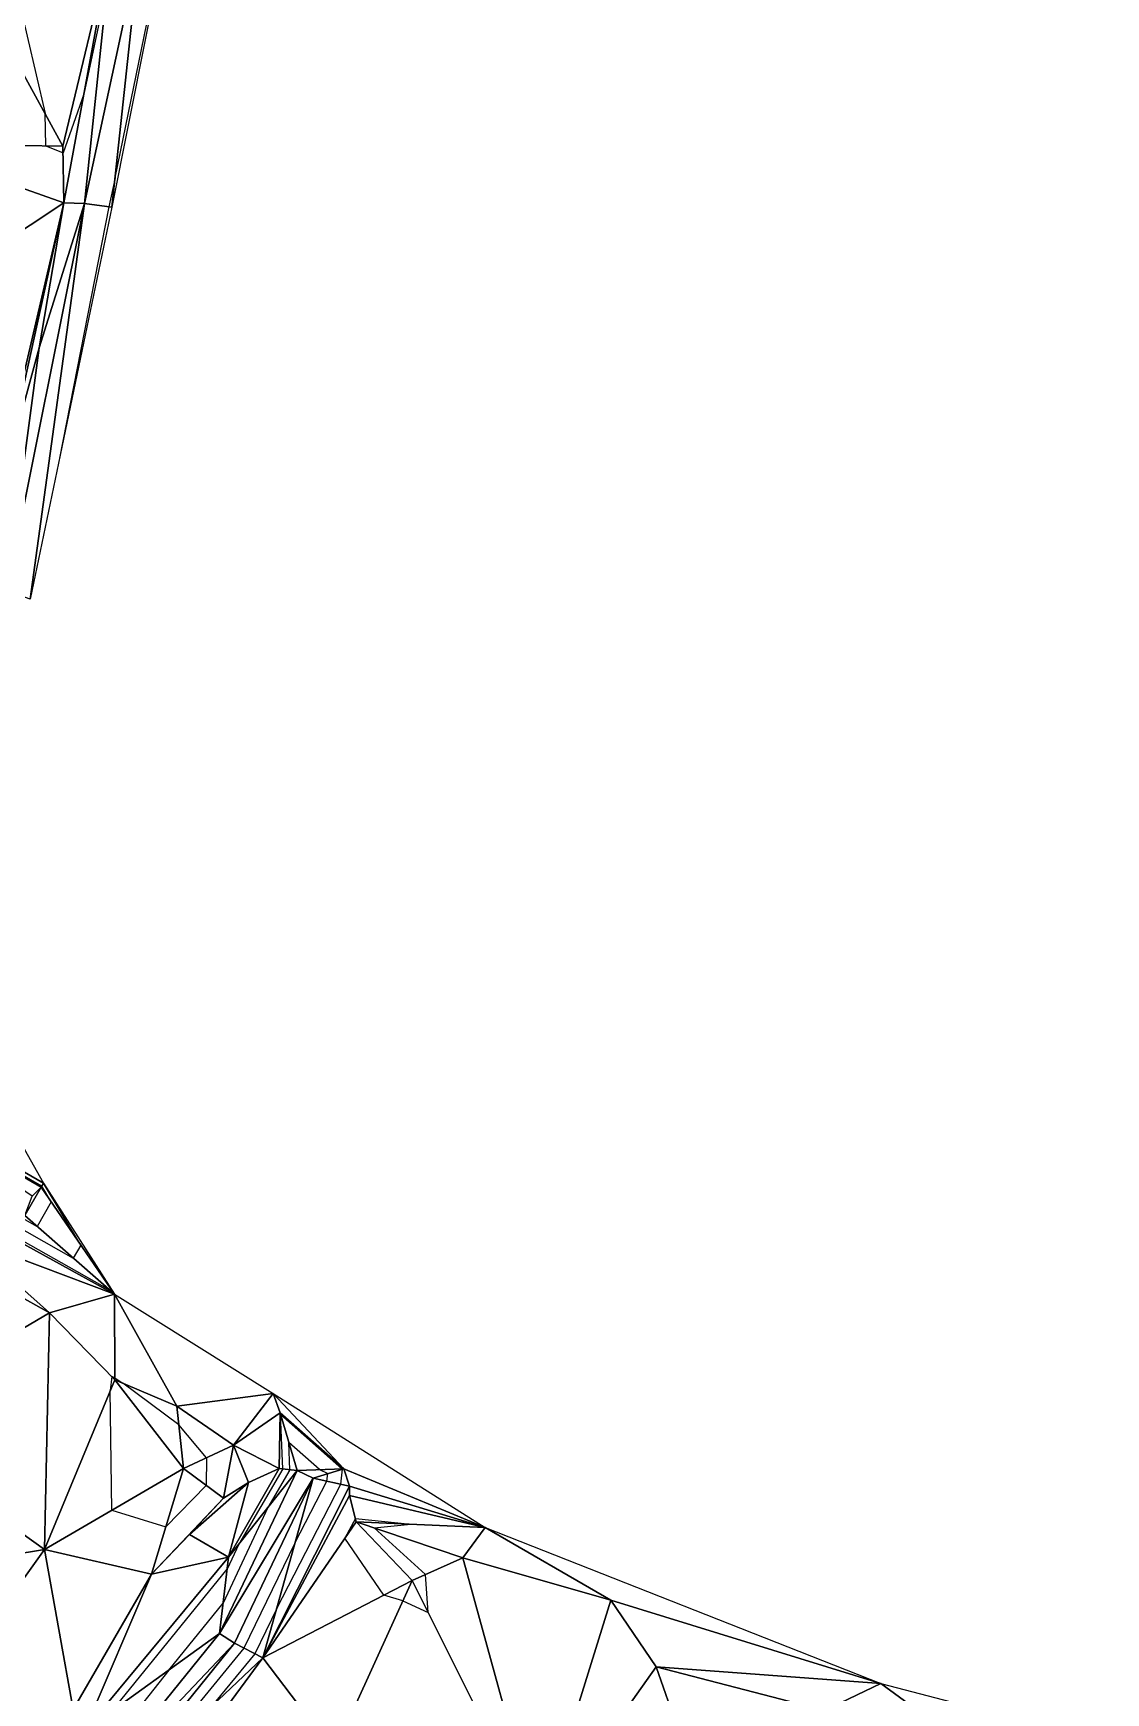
# Model space of a CAD drawing. Extents: x 452550 to 453808, y 451368 to 453069.
# Drawn here: x 453328.2 to 453376.9, y 452361.9 to 452437.3 of the extents above; entities that cross this region are included whole.
import ezdxf

# ---------------------------------------------------------------- set-up
doc = ezdxf.new("R2010")
doc.units = 0
doc.header["$LTSCALE"] = 0.35
doc.header["$MEASUREMENT"] = 0
doc.linetypes.add('DASHED', pattern=[5442.857143, 3628.571429, -1814.285714])
doc.layers.add('Default', color=42, linetype='Continuous', lineweight=25)
doc.layers.add('FPS_Contours-Minor', color=40, linetype='DASHED', lineweight=25)

msp = doc.modelspace()

# ---------------------------------------------------------------- linework, layer by layer
at = {"layer": 'Default', "color": 8, "linetype": 'Continuous', "lineweight": 25}
for points in [[(453321.955, 452432.269, 13.944), (453324.133, 452442.029, 13.964), (453329.545, 452432.153, 14.006)], [(453324.133, 452442.029, 13.964), (453331.769, 452441.43, 14.065), (453329.545, 452432.153, 14.006)], [(453329.591, 452429.578, 13.953), (453329.545, 452432.153, 14.006), (453331.769, 452441.43, 14.065)], [(453330.533, 452429.552, 13.649), (453329.591, 452429.578, 13.953), (453331.769, 452441.43, 14.065)], [(453331.769, 452441.43, 14.065), (453333.045, 452441.221, 13.642), (453330.533, 452429.552, 13.649)], [(453333.045, 452441.221, 13.642), (453331.772, 452429.374, 14.046), (453330.533, 452429.552, 13.649)], [(453333.045, 452441.221, 13.642), (453334.073, 452440.953, 14.02), (453331.772, 452429.374, 14.046)], [(453321.955, 452432.269, 13.944), (453329.591, 452429.578, 13.953), (453320.401, 452423.482, 13.89)], [(453329.591, 452429.578, 13.953), (453321.955, 452432.269, 13.944), (453329.545, 452432.153, 14.006)], [(453325.546, 452412.314, 13.95), (453320.401, 452423.482, 13.89), (453329.591, 452429.578, 13.953)], [(453326.758, 452416.693, 13.925), (453325.546, 452412.314, 13.95), (453329.591, 452429.578, 13.953)], [(453329.591, 452429.578, 13.953), (453328.46, 452422.993, 13.928), (453326.758, 452416.693, 13.925)], [(453330.533, 452429.552, 13.649), (453328.064, 452411.567, 13.974), (453326.994, 452411.94, 13.715)], [(453328.46, 452422.993, 13.928), (453330.533, 452429.552, 13.649), (453326.994, 452411.94, 13.715)], [(453330.533, 452429.552, 13.649), (453331.772, 452429.374, 14.046), (453328.064, 452411.567, 13.974)], [(453328.46, 452422.993, 13.928), (453329.591, 452429.578, 13.953), (453330.533, 452429.552, 13.649)], [(453326.994, 452411.94, 13.715), (453326.758, 452416.693, 13.925), (453328.46, 452422.993, 13.928)], [(453321.953, 452388.912, 12.97), (453325.117, 452391.307, 14.377), (453328.66, 452385.033, 13.008)], [(453321.852, 452388.74, 12.37), (453321.953, 452388.912, 12.97), (453328.56, 452384.859, 12.33)], [(453321.852, 452388.74, 12.37), (453328.56, 452384.859, 12.33), (453328.145, 452384.437, 12.332)], [(453321.953, 452388.912, 12.97), (453328.66, 452385.033, 13.008), (453328.56, 452384.859, 12.33)], [(453328.145, 452384.437, 12.332), (453328.56, 452384.859, 12.33), (453327.809, 452383.56, 12.33)], [(453328.56, 452384.859, 12.33), (453331.892, 452379.989, 13.568), (453327.809, 452383.56, 12.33)], [(453328.66, 452385.033, 13.008), (453331.892, 452379.989, 13.568), (453328.56, 452384.859, 12.33)], [(453327.809, 452383.56, 12.33), (453331.892, 452379.989, 13.568), (453323.472, 452384.625, 13.678)], [(453331.892, 452379.989, 13.568), (453325.117, 452382.528, 13.815), (453323.472, 452384.625, 13.678)], [(453331.892, 452379.989, 13.568), (453328.935, 452379.147, 13.812), (453325.117, 452382.528, 13.815)], [(453328.935, 452379.147, 13.812), (453325.684, 452380.965, 13.866), (453325.117, 452382.528, 13.815)], [(453320.576, 452374.215, 13.907), (453325.684, 452380.965, 13.866), (453328.935, 452379.147, 13.812)], [(453328.935, 452379.147, 13.812), (453331.892, 452379.989, 13.568), (453331.899, 452376.103, 14.009)], [(453331.899, 452376.103, 14.009), (453331.892, 452379.989, 13.568), (453334.723, 452374.901, 13.939)], [(453331.892, 452379.989, 13.568), (453339.095, 452375.481, 13.528), (453334.723, 452374.901, 13.939)], [(453328.703, 452368.387, 13.867), (453320.576, 452374.215, 13.907), (453328.935, 452379.147, 13.812)], [(453328.703, 452368.387, 13.867), (453328.935, 452379.147, 13.812), (453331.899, 452376.103, 14.009)], [(453335.017, 452372.066, 14.141), (453328.703, 452368.387, 13.867), (453331.899, 452376.103, 14.009)], [(453335.017, 452372.066, 14.141), (453331.899, 452376.103, 14.009), (453334.723, 452374.901, 13.939)], [(453334.723, 452374.901, 13.939), (453339.095, 452375.481, 13.528), (453337.3, 452373.123, 13.833)], [(453339.095, 452375.481, 13.528), (453339.414, 452374.598, 13.53), (453337.3, 452373.123, 13.833)], [(453339.414, 452374.598, 13.53), (453339.095, 452375.481, 13.528), (453342.309, 452372.061, 13.542)], [(453342.309, 452372.061, 13.542), (453339.095, 452375.481, 13.528), (453348.735, 452369.395, 13.978)], [(453335.017, 452372.066, 14.141), (453334.723, 452374.901, 13.939), (453337.3, 452373.123, 13.833)], [(453339.414, 452374.598, 13.53), (453339.376, 452372.071, 13.743), (453337.3, 452373.123, 13.833)], [(453339.376, 452372.071, 13.743), (453339.414, 452374.598, 13.53), (453340.187, 452371.976, 12.5)], [(453339.414, 452374.598, 13.53), (453342.309, 452372.061, 13.542), (453340.187, 452371.976, 12.5)], [(453328.703, 452368.387, 13.867), (453314.748, 452366.089, 13.87), (453320.576, 452374.215, 13.907)], [(453335.017, 452372.066, 14.141), (453337.3, 452373.123, 13.833), (453336.837, 452370.716, 13.894)], [(453337.3, 452373.123, 13.833), (453337.971, 452371.434, 13.773), (453336.837, 452370.716, 13.894)], [(453337.3, 452373.123, 13.833), (453339.376, 452372.071, 13.743), (453337.971, 452371.434, 13.773)], [(453328.703, 452368.387, 13.867), (453335.017, 452372.066, 14.141), (453333.571, 452367.262, 13.885)], [(453335.017, 452372.066, 14.141), (453336.837, 452370.716, 13.894), (453333.571, 452367.262, 13.885)], [(453337.071, 452368.044, 13.675), (453337.971, 452371.434, 13.773), (453339.376, 452372.071, 13.743)], [(453337.071, 452368.044, 13.675), (453339.376, 452372.071, 13.743), (453340.187, 452371.976, 12.5)], [(453340.187, 452371.976, 12.5), (453342.309, 452372.061, 13.542), (453340.91, 452371.631, 12.5)], [(453342.309, 452372.061, 13.542), (453342.564, 452371.273, 13.817), (453340.91, 452371.631, 12.5)], [(453342.564, 452371.273, 13.817), (453342.309, 452372.061, 13.542), (453348.735, 452369.395, 13.978)], [(453337.971, 452371.434, 13.773), (453337.071, 452368.044, 13.675), (453335.295, 452369.074, 13.879)], [(453336.837, 452370.716, 13.894), (453337.971, 452371.434, 13.773), (453335.295, 452369.074, 13.879)], [(453337.071, 452368.044, 13.675), (453340.187, 452371.976, 12.5), (453336.653, 452364.565, 12.553)], [(453340.187, 452371.976, 12.5), (453340.91, 452371.631, 12.5), (453336.653, 452364.565, 12.553)], [(453340.91, 452371.631, 12.5), (453337.334, 452364.136, 12.553), (453336.653, 452364.565, 12.553)], [(453340.91, 452371.631, 12.5), (453338.63, 452363.46, 13.881), (453337.334, 452364.136, 12.553)], [(453340.91, 452371.631, 12.5), (453342.564, 452371.273, 13.817), (453338.63, 452363.46, 13.881)], [(453336.837, 452370.716, 13.894), (453335.295, 452369.074, 13.879), (453333.571, 452367.262, 13.885)], [(453342.571, 452370.837, 13.875), (453338.63, 452363.46, 13.881), (453342.564, 452371.273, 13.817)], [(453342.571, 452370.837, 13.875), (453342.866, 452369.653, 14.016), (453338.63, 452363.46, 13.881)], [(453342.571, 452370.837, 13.875), (453342.564, 452371.273, 13.817), (453348.735, 452369.395, 13.978)], [(453342.866, 452369.653, 14.016), (453342.571, 452370.837, 13.875), (453348.735, 452369.395, 13.978)], [(453335.295, 452369.074, 13.879), (453337.071, 452368.044, 13.675), (453333.571, 452367.262, 13.885)], [(453345.419, 452366.984, 14.028), (453338.63, 452363.46, 13.881), (453342.866, 452369.653, 14.016)], [(453345.419, 452366.984, 14.028), (453342.866, 452369.653, 14.016), (453347.709, 452368.009, 13.92)], [(453347.709, 452368.009, 13.92), (453342.866, 452369.653, 14.016), (453348.735, 452369.395, 13.978)], [(453354.44, 452366.086, 13.848), (453347.709, 452368.009, 13.92), (453348.735, 452369.395, 13.978)], [(453366.71, 452362.299, 13.918), (453354.44, 452366.086, 13.848), (453348.735, 452369.395, 13.978)], [(453322.875, 452360.261, 13.947), (453314.748, 452366.089, 13.87), (453328.703, 452368.387, 13.867)], [(453322.875, 452360.261, 13.947), (453328.703, 452368.387, 13.867), (453330.011, 452361.12, 13.932)], [(453328.703, 452368.387, 13.867), (453333.571, 452367.262, 13.885), (453330.011, 452361.12, 13.932)], [(453330.533, 452360.147, 13.744), (453333.571, 452367.262, 13.885), (453337.071, 452368.044, 13.675)], [(453336.653, 452364.565, 12.553), (453330.533, 452360.147, 13.744), (453337.071, 452368.044, 13.675)], [(453351.152, 452355.493, 13.807), (453345.419, 452366.984, 14.028), (453347.709, 452368.009, 13.92)], [(453351.152, 452355.493, 13.807), (453347.709, 452368.009, 13.92), (453354.44, 452366.086, 13.848)], [(453330.533, 452360.147, 13.744), (453330.011, 452361.12, 13.932), (453333.571, 452367.262, 13.885)], [(453345.419, 452366.984, 14.028), (453341.863, 452359.196, 13.794), (453338.63, 452363.46, 13.881)], [(453351.152, 452355.493, 13.807), (453341.863, 452359.196, 13.794), (453345.419, 452366.984, 14.028)], [(453356.499, 452363.052, 13.856), (453351.152, 452355.493, 13.807), (453354.44, 452366.086, 13.848)], [(453356.499, 452363.052, 13.856), (453354.44, 452366.086, 13.848), (453366.71, 452362.299, 13.918)], [(453336.653, 452364.565, 12.553), (453337.334, 452364.136, 12.553), (453330.225, 452356.603, 12.62)], [(453330.533, 452360.147, 13.744), (453336.653, 452364.565, 12.553), (453330.225, 452356.603, 12.62)], [(453330.839, 452356.09, 12.62), (453330.225, 452356.603, 12.62), (453337.334, 452364.136, 12.553)], [(453338.63, 452363.46, 13.881), (453330.839, 452356.09, 12.62), (453337.334, 452364.136, 12.553)], [(453338.63, 452363.46, 13.881), (453332.167, 452354.681, 13.915), (453330.839, 452356.09, 12.62)], [(453341.863, 452359.196, 13.794), (453332.167, 452354.681, 13.915), (453338.63, 452363.46, 13.881)], [(453360.442, 452351.791, 13.793), (453351.152, 452355.493, 13.807), (453356.499, 452363.052, 13.856)], [(453364.144, 452361.081, 13.849), (453360.442, 452351.791, 13.793), (453356.499, 452363.052, 13.856)], [(453364.144, 452361.081, 13.849), (453356.499, 452363.052, 13.856), (453366.71, 452362.299, 13.918)], [(453373.433, 452357.378, 13.865), (453364.144, 452361.081, 13.849), (453366.71, 452362.299, 13.918)], [(453373.433, 452357.378, 13.865), (453366.71, 452362.299, 13.918), (453376.925, 452359.638, 13.775)]]:
    msp.add_3dface(points, dxfattribs=at)
at = {"layer": 'FPS_Contours-Minor', "color": 12, "linetype": 'Continuous', "lineweight": 25}
for p, q in [((453326.851, 452441.816, 14), (453328.736, 452433.63, 14)), ((453331.916, 452430.717, 14), (453334.019, 452440.967, 14)), ((453331.574, 452439.564, 14), (453330.497, 452434.511, 14)), ((453330.497, 452434.511, 14), (453329.551, 452431.844, 14)), ((453328.769, 452432.165, 14), (453328.736, 452433.63, 14)), ((453328.769, 452432.165, 14), (453329.551, 452431.844, 14)), ((453331.916, 452430.717, 14), (453331.629, 452429.394, 14)), ((453331.629, 452429.394, 14), (453329.397, 452417.969, 14)), ((453328.585, 452384.903, 12.5), (453326.806, 452385.935, 12.5)), ((453328.659, 452385.031, 13), (453327.298, 452385.821, 13)), ((453329.018, 452384.191, 12.5), (453328.585, 452384.903, 12.5)), ((453330.363, 452382.224, 13), (453328.659, 452385.031, 13)), ((453324.045, 452384.485, 13.5), (453331.667, 452380.185, 13.5)), ((453329.018, 452384.191, 12.5), (453328.369, 452383.07, 12.5)), ((453325.654, 452384.09, 13), (453330.018, 452381.628, 13)), ((453327.262, 452383.695, 12.5), (453328.369, 452383.07, 12.5)), ((453330.363, 452382.224, 13), (453330.018, 452381.628, 13)), ((453331.709, 452380.257, 13.5), (453331.499, 452380.601, 13.5)), ((453331.709, 452380.257, 13.5), (453331.667, 452380.185, 13.5)), ((453331.761, 452376.245, 14), (453331.693, 452375.606, 14)), ((453331.899, 452376.184, 14), (453331.761, 452376.245, 14)), ((453331.899, 452376.184, 14), (453332.27, 452375.945, 14)), ((453334.811, 452374.049, 14), (453332.27, 452375.945, 14)), ((453331.772, 452370.175, 14), (453331.693, 452375.606, 14)), ((453339.535, 452372.053, 13.5), (453339.437, 452374.523, 13.5)), ((453342.224, 452372.057, 13.5), (453339.437, 452374.523, 13.5)), ((453336.063, 452372.551, 14), (453334.811, 452374.049, 14)), ((453339.861, 452372.014, 13), (453339.812, 452373.249, 13)), ((453341.206, 452372.017, 13), (453339.812, 452373.249, 13)), ((453336.063, 452372.551, 14), (453336.057, 452371.295, 14)), ((453339.535, 452372.053, 13.5), (453337.536, 452368.631, 13.5)), ((453342.166, 452371.359, 13.5), (453342.253, 452372.043, 13.5)), ((453342.224, 452372.057, 13.5), (453342.253, 452372.043, 13.5)), ((453334.221, 452369.422, 14), (453336.057, 452371.295, 14)), ((453339.861, 452372.014, 13), (453338.862, 452370.303, 13)), ((453339.259, 452365.714, 13.5), (453342.166, 452371.359, 13.5)), ((453340.084, 452368.673, 13), (453341.538, 452371.495, 13)), ((453340.187, 452371.976, 12.5), (453340.91, 452371.631, 12.5)), ((453340.187, 452371.976, 12.5), (453340.91, 452371.631, 12.5)), ((453341.206, 452372.017, 13), (453341.581, 452371.837, 13)), ((453341.538, 452371.495, 13), (453341.581, 452371.837, 13)), ((453331.772, 452370.175, 14), (453334.221, 452369.422, 14)), ((453338.862, 452370.303, 13), (453336.819, 452365.95, 13)), ((453342.832, 452369.79, 14), (453342.357, 452368.908, 14)), ((453342.832, 452369.79, 14), (453345.359, 452369.543, 14)), ((453343.683, 452369.376, 14), (453345.359, 452369.543, 14)), ((453346.013, 452367.25, 14), (453343.683, 452369.376, 14)), ((453337.536, 452368.631, 13.5), (453337.006, 452367.5, 13.5)), ((453340.084, 452368.673, 13), (453337.77, 452363.908, 13)), ((453344.12, 452366.31, 14), (453342.357, 452368.908, 14)), ((453331.788, 452361.053, 13.5), (453337.006, 452367.5, 13.5)), ((453346.147, 452365.525, 14), (453346.013, 452367.25, 14)), ((453344.992, 452366.049, 14), (453344.12, 452366.31, 14)), ((453344.992, 452366.049, 14), (453346.147, 452365.525, 14)), ((453334.358, 452362.908, 13), (453336.819, 452365.95, 13)), ((453339.259, 452365.714, 13.5), (453338.258, 452363.654, 13.5)), ((453337.77, 452363.908, 13), (453333.187, 452358.311, 13)), ((453338.258, 452363.654, 13.5), (453336.276, 452361.233, 13.5)), ((453334.358, 452362.908, 13), (453330.329, 452357.801, 13))]:
    msp.add_line(p, q, dxfattribs=at)

doc.saveas('drawing.dxf')
